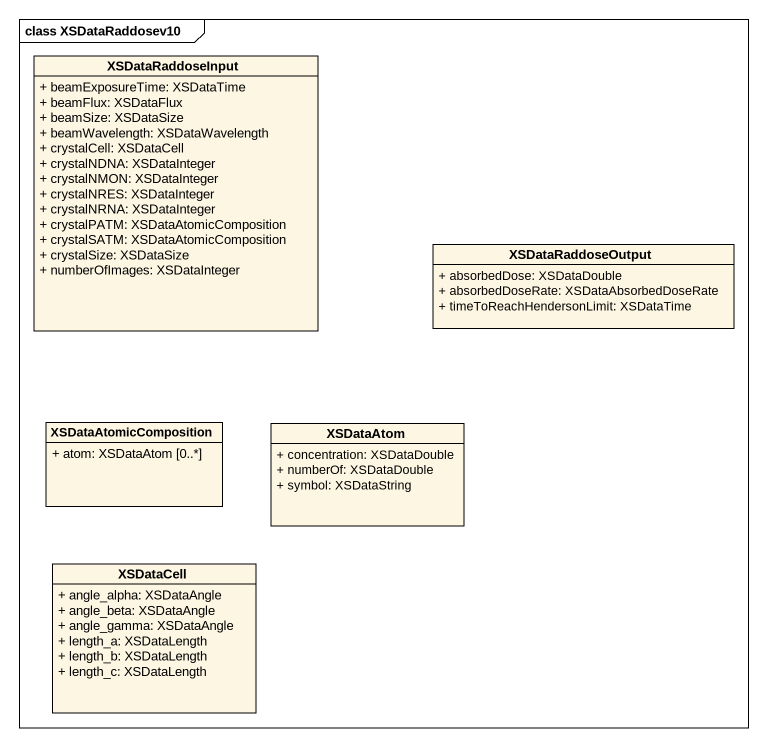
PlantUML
@startuml
mainframe class XSDataRaddosev10
hide circle
hide empty members
skinparam classAttributeIconSize 0
class XSDataRaddoseInput {
  + beamExposureTime: XSDataTime
  + beamFlux: XSDataFlux
  + beamSize: XSDataSize
  + beamWavelength: XSDataWavelength
  + crystalCell: XSDataCell
  + crystalNDNA: XSDataInteger
  + crystalNMON: XSDataInteger
  + crystalNRES: XSDataInteger
  + crystalNRNA: XSDataInteger
  + crystalPATM: XSDataAtomicComposition
  + crystalSATM: XSDataAtomicComposition
  + crystalSize: XSDataSize
  + numberOfImages: XSDataInteger
}
class XSDataRaddoseOutput {
  + absorbedDose: XSDataDouble
  + absorbedDoseRate: XSDataAbsorbedDoseRate
  + timeToReachHendersonLimit: XSDataTime
}
class XSDataAtomicComposition {
  + atom: XSDataAtom [0..*]
}
class XSDataAtom {
  + concentration: XSDataDouble
  + numberOf: XSDataDouble
  + symbol: XSDataString
}
class XSDataCell {
  + angle_alpha: XSDataAngle
  + angle_beta: XSDataAngle
  + angle_gamma: XSDataAngle
  + length_a: XSDataLength
  + length_b: XSDataLength
  + length_c: XSDataLength
}
@enduml
